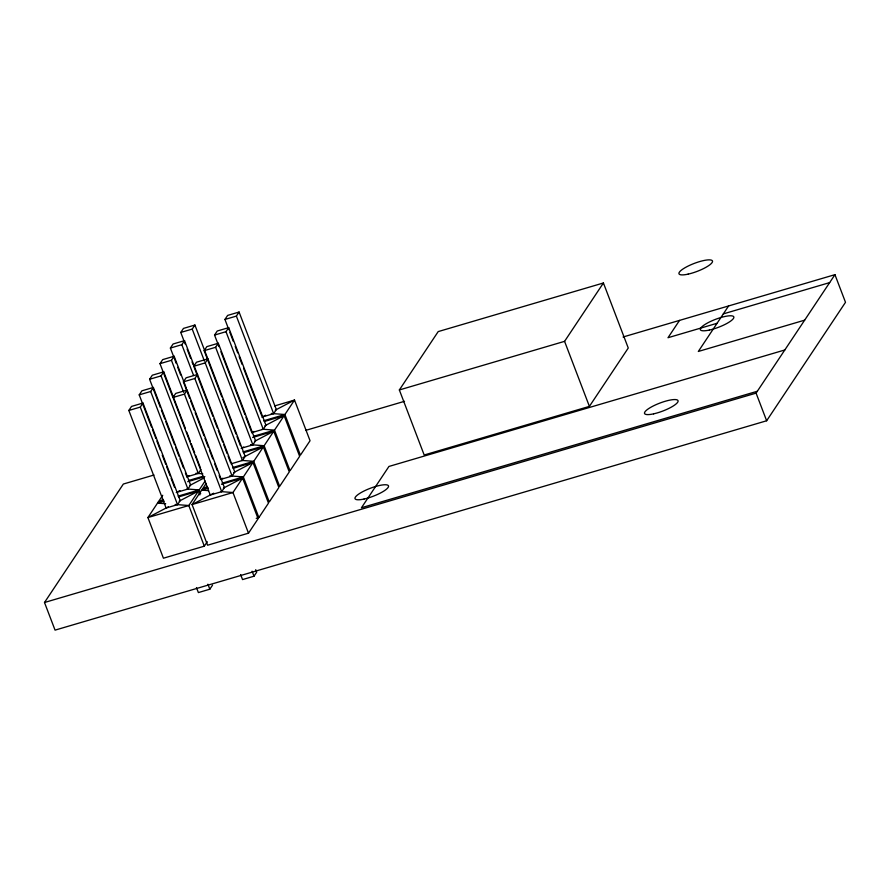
<?xml version="1.0" encoding="UTF-8"?>
<svg xmlns="http://www.w3.org/2000/svg" width="890" height="890" viewBox="0 0 890 890"><rect width="100%" height="100%" fill="white"/><g stroke="black" fill="none" stroke-linecap="round" stroke-linejoin="round"><path stroke-width="1.33" d="M128.839 410.468L131.531 406.418L142.979 403.048L180.236 500.614L177.544 504.652L166.096 508.023L128.839 410.468L140.286 407.097L142.979 403.048M151.478 426.955L139.218 394.86L141.911 390.821L153.369 387.45L190.616 485.005L187.923 489.055L176.476 492.426M160.389 407.498L149.609 379.262L152.301 375.213L163.749 371.842L185.32 428.324M172.738 397.029L159.989 363.654L162.692 359.616L174.14 356.245L186.388 388.34M176.264 363.465L170.379 348.057L173.072 344.007L184.519 340.647L197.268 374.022M185.176 344.007L180.77 332.459L183.462 328.41L194.91 325.039L207.659 358.414M139.218 394.86L150.677 391.489L153.369 387.45M149.609 379.262L161.057 375.892L163.749 371.842M159.989 363.654L171.447 360.294L174.14 356.245M170.379 348.057L181.827 344.686L184.519 340.647M180.77 332.459L192.218 329.089L194.91 325.039M173.005 397.463L175.697 393.425L187.145 390.054L224.402 487.62L221.71 491.658L210.263 495.029L173.005 397.463L184.453 394.103L187.145 390.054M189.759 398.553L183.396 381.866L186.088 377.816L197.536 374.456L234.793 472.012L232.101 476.061L220.642 479.432L219.174 475.572M212.899 416.331L193.775 366.268L196.468 362.219L207.915 358.848L245.173 456.414L242.481 460.453L231.033 463.824M221.81 396.873L204.166 350.66L206.858 346.622L218.306 343.251L255.564 440.806L252.871 444.855L241.413 448.226M218.962 346.611L214.546 335.063L217.238 331.013L228.686 327.642L265.943 425.209L263.251 429.247L251.803 432.618L245.918 417.221M228.852 329.734L224.936 319.454L227.629 315.416L239.076 312.045L276.334 409.6L273.642 413.65L262.183 417.021M623.067 337.01L834.942 274.665L845.5 302.311L766.646 420.77L55.058 630.131L44.5 602.497L123.354 484.038L154.003 475.015M183.396 381.866L194.843 378.495L197.536 374.456M193.775 366.268L205.223 362.897L207.915 358.848M204.166 350.66L215.614 347.289L218.306 343.251M214.546 335.063L225.993 331.692L228.686 327.642M224.936 319.454L236.384 316.095L239.076 312.045M164.116 501.17L157.519 503.106L147.907 517.557L163.426 558.208L204.322 546.171L207.281 541.732M163.571 500.403L158.298 501.949L162.737 495.285M185.398 472.968L186.867 476.818L198.314 473.447L201.007 469.408M205.112 481.034L199.193 489.923L178.078 496.13M208.282 488.176L201.696 490.112L192.073 504.563L207.593 545.214L248.499 533.177L258.111 518.736L242.592 478.086L221.477 484.293M207.737 487.409L202.464 488.955L206.157 483.404M196.468 587.578L198.381 592.573L209.829 589.202L212.521 585.164M256.242 518.358L258.879 517.58L268.491 503.128L252.971 462.477L233.18 468.307M240.634 574.573L242.547 579.579L253.995 576.208L256.687 572.17L255.73 569.667M399.354 389.954L438.203 331.592L603.42 282.987L628.262 348.023L589.402 406.385L424.185 455.001L399.354 389.954L564.572 341.348L603.42 282.987M679.537 320.389L668.001 337.722L717.073 323.281M728.61 305.949L698.327 351.461L804.649 320.166M44.5 602.497L756.088 393.124L834.942 274.665M262.038 417.099L265.654 415.207M275.277 410.157L294.512 400.077L310.043 440.728L300.42 455.168L284.9 414.518L294.512 400.077L274.732 405.896M251.659 432.696L254.062 431.439M264.886 425.765L284.132 415.675L299.652 456.325L290.04 470.777L274.509 430.126L284.132 415.675L264.341 421.493M186.722 476.895L189.125 475.638M241.268 448.304L243.682 447.036M254.507 441.362L273.742 431.272L289.272 471.923L279.649 486.374L264.13 445.723L273.742 431.272L252.638 437.491M158.298 501.949L163.104 499.435M176.331 492.493L179.936 490.601M189.559 485.562L203.999 477.997M242.914 457.594L263.362 446.88L278.882 487.531L269.269 501.971L253.739 461.32L263.362 446.88L243.571 452.699M168.355 506.844L147.907 517.557L188.802 505.52L198.414 491.08L199.872 494.885M179.179 501.17L198.414 491.08L178.634 496.898M202.464 488.955L207.27 486.441M220.498 479.499L222.912 478.242M233.725 472.568L252.971 462.477L243.359 476.929L222.244 483.137M213.722 493.216L192.073 504.563L232.969 492.526L242.592 478.086L223.345 488.165M263.796 420.725L284.9 414.518L271.294 413.472M253.405 436.334L274.509 430.126L262.272 429.18M305.915 430.315L404.527 401.301M243.026 451.931L264.13 445.723L250.524 444.677M723.325 313.892L829.658 282.608M188.469 480.533L202.976 476.261M232.635 467.539L253.739 461.32L241.502 460.386M187.701 481.69L204.845 476.639M784.813 349.97L388.941 466.449L361.462 507.734L757.334 391.255M195.978 473.269L202.775 473.792M229.754 475.872L243.359 476.929L258.879 517.58M186.945 488.977L199.193 489.923L200.639 493.728M201.696 490.112L208.494 490.635M220.731 491.58L232.969 492.526L248.499 533.177M157.519 503.106L165.685 503.74M175.208 504.474L188.802 505.52L204.322 546.171M756.088 393.124L766.646 420.77M564.572 341.348L589.402 406.385M236.384 316.095L273.642 413.65M229.831 332.293L233.269 341.282M235.227 346.421L237.674 352.841M239.154 356.69L242.091 364.388M243.56 368.238L261.693 415.741M225.993 331.692L263.251 429.247M220.92 351.75L244.939 414.651M215.614 347.289L252.871 444.855M222.789 399.443L236.028 434.098M237.007 436.667L240.434 445.656M205.223 362.897L242.481 460.453M192.218 329.089L204.466 361.173M213.878 418.901L217.305 427.879M218.284 430.449L222.7 442.007M223.679 444.566L227.106 453.555M228.085 456.125L230.543 462.544M187.134 349.147L190.571 358.125M192.04 361.974L193.019 364.544M181.827 344.686L193.597 375.491M194.843 378.495L232.101 476.061M177.733 367.314L180.67 375.013M190.738 401.123L194.176 410.112M195.155 412.671L203.977 435.777M204.956 438.347L208.393 447.336M209.373 449.906L212.799 458.884M214.768 464.024L217.216 470.443M171.447 360.294L183.696 392.379M184.453 394.103L221.71 491.658M252.093 571.213L253.995 576.208M186.789 432.184L190.226 441.162M191.205 443.732L194.632 452.721M195.611 455.291L200.517 468.118M161.057 375.892L198.314 473.447M161.368 410.068L164.806 419.057M165.785 421.626L174.607 444.733M175.586 447.292L179.023 456.281M180.003 458.851L183.429 467.84M150.677 391.489L187.923 489.055M152.457 429.525L155.895 438.503M156.874 441.073L160.3 450.062M162.258 455.191L165.696 464.18M166.675 466.749L170.101 475.738M171.08 478.297L174.518 487.286M140.286 407.097L177.544 504.652M207.915 584.207L209.829 589.202M709.375 330.057A17.911 4.239 -20.9 0 0 733.861 317.074A17.911 4.239 -20.9 0 0 707.984 322.736A17.911 4.239 -20.9 0 0 709.375 330.057M653.605 413.85A17.911 4.239 -20.9 0 0 678.091 400.856A17.911 4.239 -20.9 0 0 652.214 406.519A17.911 4.239 -20.9 0 0 653.605 413.85M364.055 499.034A17.911 4.239 -20.9 0 0 388.541 486.051A17.911 4.239 -20.9 0 0 362.664 491.714A17.911 4.239 -20.9 0 0 364.055 499.034M688.137 274.131A17.911 4.239 -20.9 0 0 712.512 261.137A17.911 4.239 -20.9 0 0 686.546 266.878A17.911 4.239 -20.9 0 0 688.137 274.131"/></g></svg>
